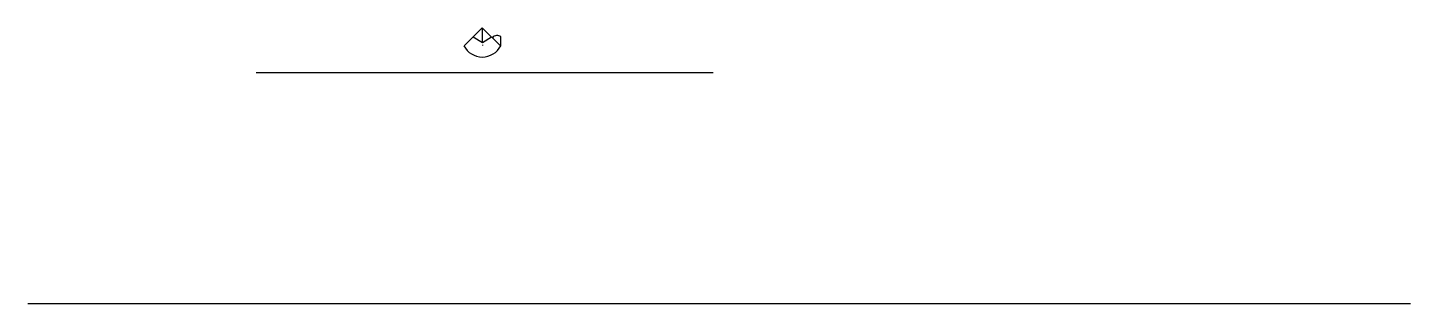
# Model space of a CAD drawing. Header units: millimetres. Extents: x 66252 to 70350, y 32249 to 33050.
# Drawn here: x 66252 to 67765, y 32749 to 33050 of the extents above.
import ezdxf

# ---------------------------------------------------------------- set-up
doc = ezdxf.new("R2010")
doc.units = ezdxf.units.MM

msp = doc.modelspace()

# ---------------------------------------------------------------- linework, layer by layer
at = {"linetype": 'Continuous'}
for p, q in [((66729.9, 33030.3), (66749.9, 33050.1)), ((66739.8, 33040.1), (66750.1, 33033.8)), ((66749.9, 33050.1), (66769.7, 33030.5)), ((66749.9, 33049.9), (66749.9, 33033.8)), ((66750.1, 33033.8), (66759.9, 33040.3)), ((66770, 33030.4), (66770.2, 33040.2)), ((66750.1, 33031.5), (66750.1, 33030.7)), ((66502.4, 33001.1), (67002.6, 33001.1)), ((66252.5, 32749), (67765.2, 32749))]:
    msp.add_line(p, q, dxfattribs=at)
for centre, radius, start, end in [((66766.1, 33035.5), 6.21, 47.682, 144.5797), ((66749.9, 33040.7), 22.6, 207.0181, 332.9819)]:
    msp.add_arc(centre, radius, start, end, dxfattribs=at)

doc.saveas('drawing.dxf')
